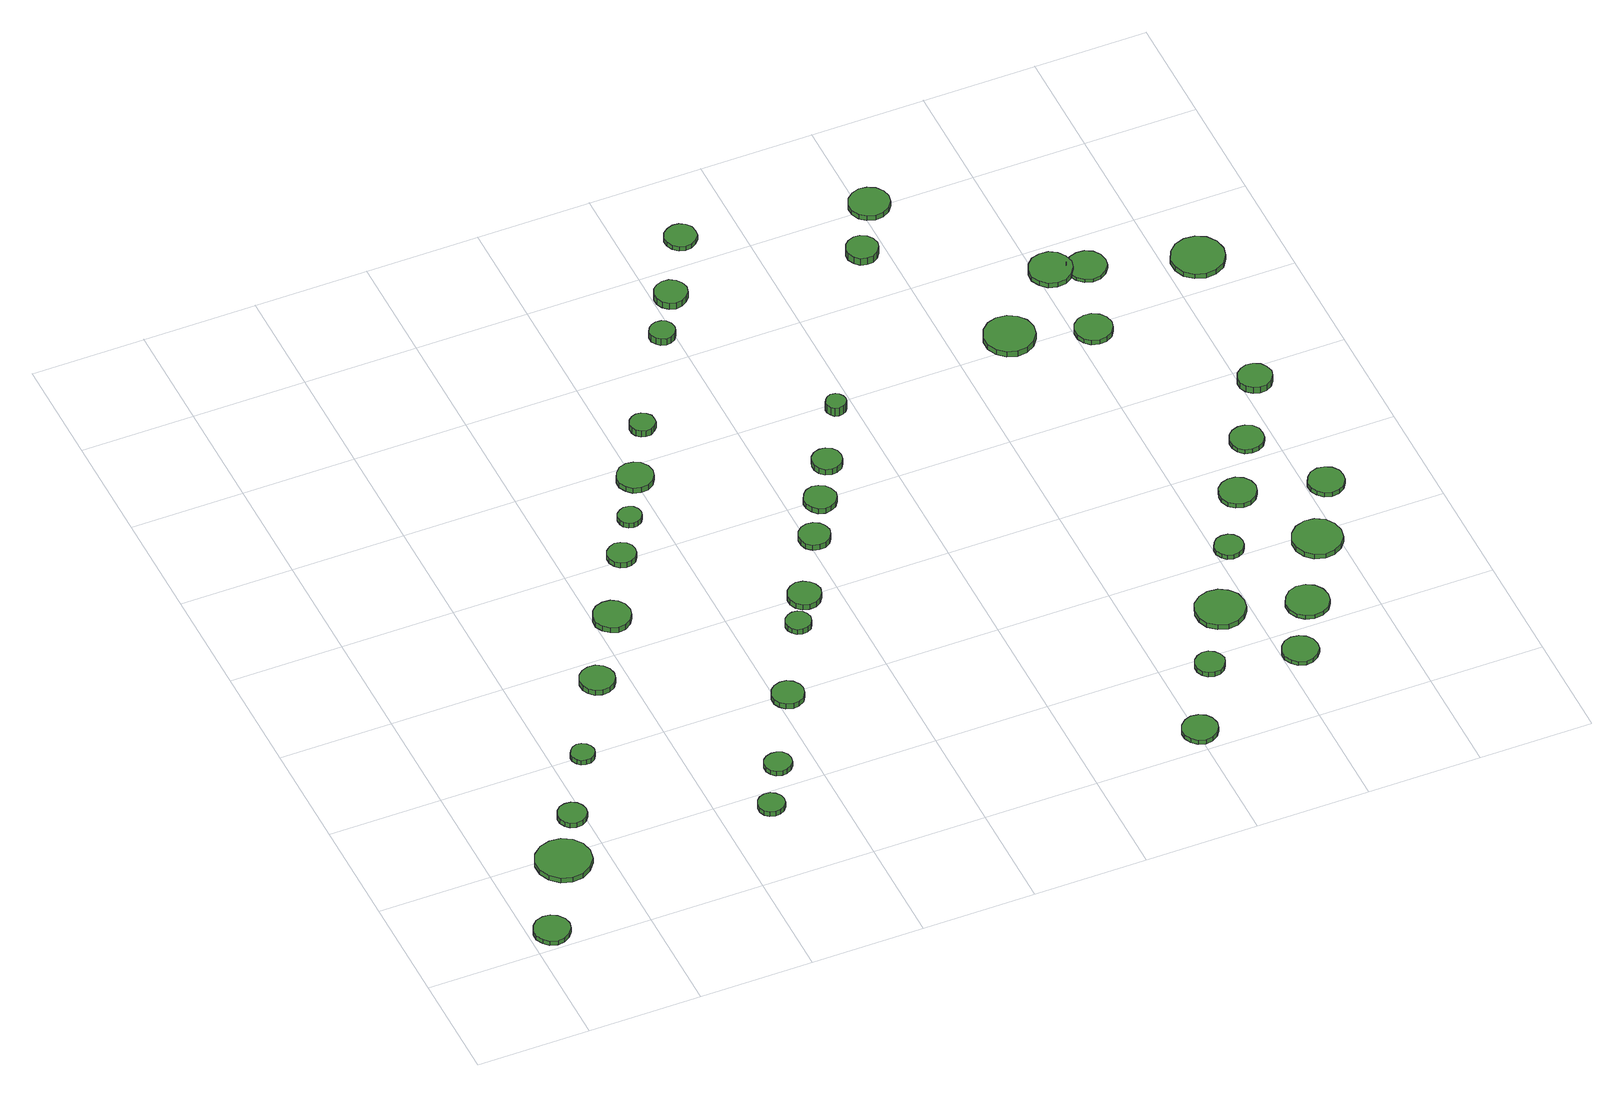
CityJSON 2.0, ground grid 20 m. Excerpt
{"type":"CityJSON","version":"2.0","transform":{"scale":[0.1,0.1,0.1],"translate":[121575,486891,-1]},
"CityObjects":{
"tree1":{"type":"SolitaryVegetationObject","attributes":{"function":"something"},"geometry":[{"type":"MultiSurface","lod":"1","boundaries":[[[0,1,2,3,4,5,6,7,8,9,10,11,12,13,14]],[[15,16,17,18,19,20,21,22,23,24,25,26,27,28,29]],[[0,29,28,1]],[[1,28,27,2]],[[2,27,26,3]],[[3,26,25,4]],[[4,25,24,5]],[[5,24,23,6]],[[6,23,22,7]],[[7,22,21,8]],[[8,21,20,9]],[[9,20,19,10]],[[10,19,18,11]],[[11,18,17,12]],[[12,17,16,13]],[[13,16,15,14]],[[14,15,29,0]]]}]},
"tree2":{"type":"SolitaryVegetationObject","attributes":{"function":"something"},"geometry":[{"type":"MultiSurface","lod":"1","boundaries":[[[30,31,32,33,34,35,36,37,38,39,40,41,42,43,44]],[[45,46,47,48,49,50,51,52,53,54,55,56,57,58,59]],[[30,59,58,31]],[[31,58,57,32]],[[32,57,56,33]],[[33,56,55,34]],[[34,55,54,35]],[[35,54,53,36]],[[36,53,52,37]],[[37,52,51,38]],[[38,51,50,39]],[[39,50,49,40]],[[40,49,48,41]],[[41,48,47,42]],[[42,47,46,43]],[[43,46,45,44]],[[44,45,59,30]]]}]},
"tree3":{"type":"SolitaryVegetationObject","attributes":{"function":"something"},"geometry":[{"type":"MultiSurface","lod":"1","boundaries":[[[60,61,62,63,64,65,66,67,68,69,70,71,72,73,74]],[[75,76,77,78,79,80,81,82,83,84,85,86,87,88,89]],[[60,89,88,61]],[[61,88,87,62]],[[62,87,86,63]],[[63,86,85,64]],[[64,85,84,65]],[[65,84,83,66]],[[66,83,82,67]],[[67,82,81,68]],[[68,81,80,69]],[[69,80,79,70]],[[70,79,78,71]],[[71,78,77,72]],[[72,77,76,73]],[[73,76,75,74]],[[74,75,89,60]]]}]},
"tree4":{"type":"SolitaryVegetationObject","attributes":{"function":"something"},"geometry":[{"type":"MultiSurface","lod":"1","boundaries":[[[90,91,92,93,94,95,96,97,98,99,100,101,102,103,104]],[[105,106,107,108,109,110,111,112,113,114,115,116,117,118,119]],[[90,119,118,91]],[[91,118,117,92]],[[92,117,116,93]],[[93,116,115,94]],[[94,115,114,95]],[[95,114,113,96]],[[96,113,112,97]],[[97,112,111,98]],[[98,111,110,99]],[[99,110,109,100]],[[100,109,108,101]],[[101,108,107,102]],[[102,107,106,103]],[[103,106,105,104]],[[104,105,119,90]]]}]},
"tree5":{"type":"SolitaryVegetationObject","attributes":{"function":"something"},"geometry":[{"type":"MultiSurface","lod":"1","boundaries":[[[120,121,122,123,124,125,126,127,128,129,130,131,132,133,134]],[[135,136,137,138,139,140,141,142,143,144,145,146,147,148,149]],[[120,149,148,121]],[[121,148,147,122]],[[122,147,146,123]],[[123,146,145,124]],[[124,145,144,125]],[[125,144,143,126]],[[126,143,142,127]],[[127,142,141,128]],[[128,141,140,129]],[[129,140,139,130]],[[130,139,138,131]],[[131,138,137,132]],[[132,137,136,133]],[[133,136,135,134]],[[134,135,149,120]]]}]},
"tree6":{"type":"SolitaryVegetationObject","attributes":{"function":"something"},"geometry":[{"type":"MultiSurface","lod":"1","boundaries":[[[150,151,152,153,154,155,156,157,158,159,160,161,162,163,164]],[[165,166,167,168,169,170,171,172,173,174,175,176,177,178,179]],[[150,179,178,151]],[[151,178,177,152]],[[152,177,176,153]],[[153,176,175,154]],[[154,175,174,155]],[[155,174,173,156]],[[156,173,172,157]],[[157,172,171,158]],[[158,171,170,159]],[[159,170,169,160]],[[160,169,168,161]],[[161,168,167,162]],[[162,167,166,163]],[[163,166,165,164]],[[164,165,179,150]]]}]},
"tree7":{"type":"SolitaryVegetationObject","attributes":{"function":"something"},"geometry":[{"type":"MultiSurface","lod":"1","boundaries":[[[180,181,182,183,184,185,186,187,188,189,190,191,192,193,194]],[[195,196,197,198,199,200,201,202,203,204,205,206,207,208,209]],[[180,209,208,181]],[[181,208,207,182]],[[182,207,206,183]],[[183,206,205,184]],[[184,205,204,185]],[[185,204,203,186]],[[186,203,202,187]],[[187,202,201,188]],[[188,201,200,189]],[[189,200,199,190]],[[190,199,198,191]],[[191,198,197,192]],[[192,197,196,193]],[[193,196,195,194]],[[194,195,209,180]]]}]},
"tree8":{"type":"SolitaryVegetationObject","attributes":{"function":"something"},"geometry":[{"type":"MultiSurface","lod":"1","boundaries":[[[210,211,212,213,214,215,216,217,218,219,220,221,222,223,224]],[[225,226,227,228,229,230,231,232,233,234,235,236,237,238,239]],[[210,239,238,211]],[[211,238,237,212]],[[212,237,236,213]],[[213,236,235,214]],[[214,235,234,215]],[[215,234,233,216]],[[216,233,232,217]],[[217,232,231,218]],[[218,231,230,219]],[[219,230,229,220]],[[220,229,228,221]],[[221,228,227,222]],[[222,227,226,223]],[[223,226,225,224]],[[224,225,239,210]]]}]},
"tree9":{"type":"SolitaryVegetationObject","attributes":{"function":"something"},"geometry":[{"type":"MultiSurface","lod":"1","boundaries":[[[240,241,242,243,244,245,246,247,248,249,250,251,252,253,254]],[[255,256,257,258,259,260,261,262,263,264,265,266,267,268,269]],[[240,269,268,241]],[[241,268,267,242]],[[242,267,266,243]],[[243,266,265,244]],[[244,265,264,245]],[[245,264,263,246]],[[246,263,262,247]],[[247,262,261,248]],[[248,261,260,249]],[[249,260,259,250]],[[250,259,258,251]],[[251,258,257,252]],[[252,257,256,253]],[[253,256,255,254]],[[254,255,269,240]]]}]},
"tree10":{"type":"SolitaryVegetationObject","attributes":{"function":"something"},"geometry":[{"type":"MultiSurface","lod":"1","boundaries":[[[270,271,272,273,274,275,276,277,278,279,280,281,282,283,284]],[[285,286,287,288,289,290,291,292,293,294,295,296,297,298,299]],[[270,299,298,271]],[[271,298,297,272]],[[272,297,296,273]],[[273,296,295,274]],[[274,295,294,275]],[[275,294,293,276]],[[276,293,292,277]],[[277,292,291,278]],[[278,291,290,279]],[[279,290,289,280]],[[280,289,288,281]],[[281,288,287,282]],[[282,287,286,283]],[[283,286,285,284]],[[284,285,299,270]]]}]},
"tree11":{"type":"SolitaryVegetationObject","attributes":{"function":"something"},"geometry":[{"type":"MultiSurface","lod":"1","boundaries":[[[300,301,302,303,304,305,306,307,308,309,310,311,312,313,314]],[[315,316,317,318,319,320,321,322,323,324,325,326,327,328,329]],[[300,329,328,301]],[[301,328,327,302]],[[302,327,326,303]],[[303,326,325,304]],[[304,325,324,305]],[[305,324,323,306]],[[306,323,322,307]],[[307,322,321,308]],[[308,321,320,309]],[[309,320,319,310]],[[310,319,318,311]],[[311,318,317,312]],[[312,317,316,313]],[[313,316,315,314]],[[314,315,329,300]]]}]},
"tree12":{"type":"SolitaryVegetationObject","attributes":{"function":"something"},"geometry":[{"type":"MultiSurface","lod":"1","boundaries":[[[330,331,332,333,334,335,336,337,338,339,340,341,342,343,344]],[[345,346,347,348,349,350,351,352,353,354,355,356,357,358,359]],[[330,359,358,331]],[[331,358,357,332]],[[332,357,356,333]],[[333,356,355,334]],[[334,355,354,335]],[[335,354,353,336]],[[336,353,352,337]],[[337,352,351,338]],[[338,351,350,339]],[[339,350,349,340]],[[340,349,348,341]],[[341,348,347,342]],[[342,347,346,343]],[[343,346,345,344]],[[344,345,359,330]]]}]},
"tree13":{"type":"SolitaryVegetationObject","attributes":{"function":"something"},"geometry":[{"type":"MultiSurface","lod":"1","boundaries":[[[360,361,362,363,364,365,366,367,368,369,370,371,372,373,374]],[[375,376,377,378,379,380,381,382,383,384,385,386,387,388,389]],[[360,389,388,361]],[[361,388,387,362]],[[362,387,386,363]],[[363,386,385,364]],[[364,385,384,365]],[[365,384,383,366]],[[366,383,382,367]],[[367,382,381,368]],[[368,381,380,369]],[[369,380,379,370]],[[370,379,378,371]],[[371,378,377,372]],[[372,377,376,373]],[[373,376,375,374]],[[374,375,389,360]]]}]},
"tree14":{"type":"SolitaryVegetationObject","attributes":{"function":"something"},"geometry":[{"type":"MultiSurface","lod":"1","boundaries":[[[390,391,392,393,394,395,396,397,398,399,400,401,402,403,404]],[[405,406,407,408,409,410,411,412,413,414,415,416,417,418,419]],[[390,419,418,391]],[[391,418,417,392]],[[392,417,416,393]],[[393,416,415,394]],[[394,415,414,395]],[[395,414,413,396]],[[396,413,412,397]],[[397,412,411,398]],[[398,411,410,399]],[[399,410,409,400]],[[400,409,408,401]],[[401,408,407,402]],[[402,407,406,403]],[[403,406,405,404]],[[404,405,419,390]]]}]},
"tree15":{"type":"SolitaryVegetationObject","attributes":{"function":"something"},"geometry":[{"type":"MultiSurface","lod":"1","boundaries":[[[420,421,422,423,424,425,426,427,428,429,430,431,432,433,434]],[[435,436,437,438,439,440,441,442,443,444,445,446,447,448,449]],[[420,449,448,421]],[[421,448,447,422]],[[422,447,446,423]],[[423,446,445,424]],[[424,445,444,425]],[[425,444,443,426]],[[426,443,442,427]],[[427,442,441,428]],[[428,441,440,429]],[[429,440,439,430]],[[430,439,438,431]],[[431,438,437,432]],[[432,437,436,433]],[[433,436,435,434]],[[434,435,449,420]]]}]},
"tree16":{"type":"SolitaryVegetationObject","attributes":{"function":"something"},"geometry":[{"type":"MultiSurface","lod":"1","boundaries":[[[450,451,452,453,454,455,456,457,458,459,460,461,462,463,464]],[[465,466,467,468,469,470,471,472,473,474,475,476,477,478,479]],[[450,479,478,451]],[[451,478,477,452]],[[452,477,476,453]],[[453,476,475,454]],[[454,475,474,455]],[[455,474,473,456]],[[456,473,472,457]],[[457,472,471,458]],[[458,471,470,459]],[[459,470,469,460]],[[460,469,468,461]],[[461,468,467,462]],[[462,467,466,463]],[[463,466,465,464]],[[464,465,479,450]]]}]},
"tree17":{"type":"SolitaryVegetationObject","attributes":{"function":"something"},"geometry":[{"type":"MultiSurface","lod":"1","boundaries":[[[480,481,482,483,484,485,486,487,488,489,490,491,492,493,494]],[[495,496,497,498,499,500,501,502,503,504,505,506,507,508,509]],[[480,509,508,481]],[[481,508,507,482]],[[482,507,506,483]],[[483,506,505,484]],[[484,505,504,485]],[[485,504,503,486]],[[486,503,502,487]],[[487,502,501,488]],[[488,501,500,489]],[[489,500,499,490]],[[490,499,498,491]],[[491,498,497,492]],[[492,497,496,493]],[[493,496,495,494]],[[494,495,509,480]]]}]},
"tree18":{"type":"SolitaryVegetationObject","attributes":{"function":"something"},"geometry":[{"type":"MultiSurface","lod":"1","boundaries":[[[510,511,512,513,514,515,516,517,518,519,520,521,522,523,524]],[[525,526,527,528,529,530,531,532,533,534,535,536,537,538,539]],[[510,539,538,511]],[[511,538,537,512]],[[512,537,536,513]],[[513,536,535,514]],[[514,535,534,515]],[[515,534,533,516]],[[516,533,532,517]],[[517,532,531,518]],[[518,531,530,519]],[[519,530,529,520]],[[520,529,528,521]],[[521,528,527,522]],[[522,527,526,523]],[[523,526,525,524]],[[524,525,539,510]]]}]},
"tree19":{"type":"SolitaryVegetationObject","attributes":{"function":"something"},"geometry":[{"type":"MultiSurface","lod":"1","boundaries":[[[540,541,542,543,544,545,546,547,548,549,550,551,552,553,554]],[[555,556,557,558,559,560,561,562,563,564,565,566,567,568,569]],[[540,569,568,541]],[[541,568,567,542]],[[542,567,566,543]],[[543,566,565,544]],[[544,565,564,545]],[[545,564,563,546]],[[546,563,562,547]],[[547,562,561,548]],[[548,561,560,549]],[[549,560,559,550]],[[550,559,558,551]],[[551,558,557,552]],[[552,557,556,553]],[[553,556,555,554]],[[554,555,569,540]]]}]},
"tree20":{"type":"SolitaryVegetationObject","attributes":{"function":"something"},"geometry":[{"type":"MultiSurface","lod":"1","boundaries":[[[570,571,572,573,574,575,576,577,578,579,580,581,582,583,584]],[[585,586,587,588,589,590,591,592,593,594,595,596,597,598,599]],[[570,599,598,571]],[[571,598,597,572]],[[572,597,596,573]],[[573,596,595,574]],[[574,595,594,575]],[[575,594,593,576]],[[576,593,592,577]],[[577,592,591,578]],[[578,591,590,579]],[[579,590,589,580]],[[580,589,588,581]],[[581,588,587,582]],[[582,587,586,583]],[[583,586,585,584]],[[584,585,599,570]]]}]},
"tree21":{"type":"SolitaryVegetationObject","attributes":{"function":"something"},"geometry":[{"type":"MultiSurface","lod":"1","boundaries":[[[600,601,602,603,604,605,606,607,608,609,610,611,612,613,614]],[[615,616,617,618,619,620,621,622,623,624,625,626,627,628,629]],[[600,629,628,601]],[[601,628,627,602]],[[602,627,626,603]],[[603,626,625,604]],[[604,625,624,605]],[[605,624,623,606]],[[606,623,622,607]],[[607,622,621,608]],[[608,621,620,609]],[[609,620,619,610]],[[610,619,618,611]],[[611,618,617,612]],[[612,617,616,613]],[[613,616,615,614]],[[614,615,629,600]]]}]},
"tree22":{"type":"SolitaryVegetationObject","attributes":{"function":"something"},"geometry":[{"type":"MultiSurface","lod":"1","boundaries":[[[630,631,632,633,634,635,636,637,638,639,640,641,642,643,644]],[[645,646,647,648,649,650,651,652,653,654,655,656,657,658,659]],[[630,659,658,631]],[[631,658,657,632]],[[632,657,656,633]],[[633,656,655,634]],[[634,655,654,635]],[[635,654,653,636]],[[636,653,652,637]],[[637,652,651,638]],[[638,651,650,639]],[[639,650,649,640]],[[640,649,648,641]],[[641,648,647,642]],[[642,647,646,643]],[[643,646,645,644]],[[644,645,659,630]]]}]},
"tree23":{"type":"SolitaryVegetationObject","attributes":{"function":"something"},"geometry":[{"type":"MultiSurface","lod":"1","boundaries":[[[660,661,662,663,664,665,666,667,668,669,670,671,672,673,674]],[[675,676,677,678,679,680,681,682,683,684,685,686,687,688,689]],[[660,689,688,661]],[[661,688,687,662]],[[662,687,686,663]],[[663,686,685,664]],[[664,685,684,665]],[[665,684,683,666]],[[666,683,682,667]],[[667,682,681,668]],[[668,681,680,669]],[[669,680,679,670]],[[670,679,678,671]],[[671,678,677,672]],[[672,677,676,673]],[[673,676,675,674]],[[674,675,689,660]]]}]},
"tree24":{"type":"SolitaryVegetationObject","attributes":{"function":"something"},"geometry":[{"type":"MultiSurface","lod":"1","boundaries":[[[690,691,692,693,694,695,696,697,698,699,700,701,702,703,704]],[[705,706,707,708,709,710,711,712,713,714,715,716,717,718,719]],[[690,719,718,691]],[[691,718,717,692]],[[692,717,716,693]],[[693,716,715,694]],[[694,715,714,695]],[[695,714,713,696]],[[696,713,712,697]],[[697,712,711,698]],[[698,711,710,699]],[[699,710,709,700]],[[700,709,708,701]],[[701,708,707,702]],[[702,707,706,703]],[[703,706,705,704]],[[704,705,719,690]]]}]},
"tree25":{"type":"SolitaryVegetationObject","attributes":{"function":"something"},"geometry":[{"type":"MultiSurface","lod":"1","boundaries":[[[720,721,722,723,724,725,726,727,728,729,730,731,732,733,734]],[[735,736,737,738,739,740,741,742,743,744,745,746,747,748,749]],[[720,749,748,721]],[[721,748,747,722]],[[722,747,746,723]],[[723,746,745,724]],[[724,745,744,725]],[[725,744,743,726]],[[726,743,742,727]],[[727,742,741,728]],[[728,741,740,729]],[[729,740,739,730]],[[730,739,738,731]],[[731,738,737,732]],[[732,737,736,733]],[[733,736,735,734]],[[734,735,749,720]]]}]},
"tree26":{"type":"SolitaryVegetationObject","attributes":{"function":"something"},"geometry":[{"type":"MultiSurface","lod":"1","boundaries":[[[750,751,752,753,754,755,756,757,758,759,760,761,762,763,764]],[[765,766,767,768,769,770,771,772,773,774,775,776,777,778,779]],[[750,779,778,751]],[[751,778,777,752]],[[752,777,776,753]],[[753,776,775,754]],[[754,775,774,755]],[[755,774,773,756]],[[756,773,772,757]],[[757,772,771,758]],[[758,771,770,759]],[[759,770,769,760]],[[760,769,768,761]],[[761,768,767,762]],[[762,767,766,763]],[[763,766,765,764]],[[764,765,779,750]]]}]},
"tree27":{"type":"SolitaryVegetationObject","attributes":{"function":"something"},"geometry":[{"type":"MultiSurface","lod":"1","boundaries":[[[780,781,782,783,784,785,786,787,788,789,790,791,792,793,794]],[[795,796,797,798,799,800,801,802,803,804,805,806,807,808,809]],[[780,809,808,781]],[[781,808,807,782]],[[782,807,806,783]],[[783,806,805,784]],[[784,805,804,785]],[[785,804,803,786]],[[786,803,802,787]],[[787,802,801,788]],[[788,801,800,789]],[[789,800,799,790]],[[790,799,798,791]],[[791,798,797,792]],[[792,797,796,793]],[[793,796,795,794]],[[794,795,809,780]]]}]},
"tree28":{"type":"SolitaryVegetationObject","attributes":{"function":"something"},"geometry":[{"type":"MultiSurface","lod":"1","boundaries":[[[810,811,812,813,814,815,816,817,818,819,820,821,822,823,824]],[[825,826,827,828,829,830,831,832,833,834,835,836,837,838,839]],[[810,839,838,811]],[[811,838,837,812]],[[812,837,836,813]],[[813,836,835,814]],[[814,835,834,815]],[[815,834,833,816]],[[816,833,832,817]],[[817,832,831,818]],[[818,831,830,819]],[[819,830,829,820]],[[820,829,828,821]],[[821,828,827,822]],[[822,827,826,823]],[[823,826,825,824]],[[824,825,839,810]]]}]},
"tree29":{"type":"SolitaryVegetationObject","attributes":{"function":"something"},"geometry":[{"type":"MultiSurface","lod":"1","boundaries":[[[840,841,842,843,844,845,846,847,848,849,850,851,852,853,854]],[[855,856,857,858,859,860,861,862,863,864,865,866,867,868,869]],[[840,869,868,841]],[[841,868,867,842]],[[842,867,866,843]],[[843,866,865,844]],[[844,865,864,845]],[[845,864,863,846]],[[846,863,862,847]],[[847,862,861,848]],[[848,861,860,849]],[[849,860,859,850]],[[850,859,858,851]],[[851,858,857,852]],[[852,857,856,853]],[[853,856,855,854]],[[854,855,869,840]]]}]},
"tree30":{"type":"SolitaryVegetationObject","attributes":{"function":"something"},"geometry":[{"type":"MultiSurface","lod":"1","boundaries":[[[870,871,872,873,874,875,876,877,878,879,880,881,882,883,884]],[[885,886,887,888,889,890,891,892,893,894,895,896,897,898,899]],[[870,899,898,871]],[[871,898,897,872]],[[872,897,896,873]],[[873,896,895,874]],[[874,895,894,875]],[[875,894,893,876]],[[876,893,892,877]],[[877,892,891,878]],[[878,891,890,879]],[[879,890,889,880]],[[880,889,888,881]],[[881,888,887,882]],[[882,887,886,883]],[[883,886,885,884]],[[884,885,899,870]]]}]},
"tree31":{"type":"SolitaryVegetationObject","attributes":{"function":"something"},"geometry":[{"type":"MultiSurface","lod":"1","boundaries":[[[900,901,902,903,904,905,906,907,908,909,910,911,912,913,914]],[[915,916,917,918,919,920,921,922,923,924,925,926,927,928,929]],[[900,929,928,901]],[[901,928,927,902]],[[902,927,926,903]],[[903,926,925,904]],[[904,925,924,905]],[[905,924,923,906]],[[906,923,922,907]],[[907,922,921,908]],[[908,921,920,909]],[[909,920,919,910]],[[910,919,918,911]],[[911,918,917,912]],[[912,917,916,913]],[[913,916,915,914]],[[914,915,929,900]]]}]},
"tree32":{"type":"SolitaryVegetationObject","attributes":{"function":"something"},"geometry":[{"type":"MultiSurface","lod":"1","boundaries":[[[930,931,932,933,934,935,936,937,938,939,940,941,942,943,944]],[[945,946,947,948,949,950,951,952,953,954,955,956,957,958,959]],[[930,959,958,931]],[[931,958,957,932]],[[932,957,956,933]],[[933,956,955,934]],[[934,955,954,935]],[[935,954,953,936]],[[936,953,952,937]],[[937,952,951,938]],[[938,951,950,939]],[[939,950,949,940]],[[940,949,948,941]],[[941,948,947,942]],[[942,947,946,943]],[[943,946,945,944]],[[944,945,959,930]]]}]},
"tree33":{"type":"SolitaryVegetationObject","attributes":{"function":"something"},"geometry":[{"type":"MultiSurface","lod":"1","boundaries":[[[960,961,962,963,964,965,966,967,968,969,970,971,972,973,974]],[[975,976,977,978,979,980,981,982,983,984,985,986,987,988,989]],[[960,989,988,961]],[[961,988,987,962]],[[962,987,986,963]],[[963,986,985,964]],[[964,985,984,965]],[[965,984,983,966]],[[966,983,982,967]],[[967,982,981,968]],[[968,981,980,969]],[[969,980,979,970]],[[970,979,978,971]],[[971,978,977,972]],[[972,977,976,973]],[[973,976,975,974]],[[974,975,989,960]]]}]},
"tree34":{"type":"SolitaryVegetationObject","attributes":{"function":"something"},"geometry":[{"type":"MultiSurface","lod":"1","boundaries":[[[990,991,992,993,994,995,996,997,998,999,1000,1001,1002,1003,1004]],[[1005,1006,1007,1008,1009,1010,1011,1012,1013,1014,1015,1016,1017,1018,1019]],[[990,1019,1018,991]],[[991,1018,1017,992]],[[992,1017,1016,993]],[[993,1016,1015,994]],[[994,1015,1014,995]],[[995,1014,1013,996]],[[996,1013,1012,997]],[[997,1012,1011,998]],[[998,1011,1010,999]],[[999,1010,1009,1000]],[[1000,1009,1008,1001]],[[1001,1008,1007,1002]],[[1002,1007,1006,1003]],[[1003,1006,1005,1004]],[[1004,1005,1019,990]]]}]},
"tree35":{"type":"SolitaryVegetationObject","attributes":{"function":"something"},"geometry":[{"type":"MultiSurface","lod":"1","boundaries":[[[1020,1021,1022,1023,1024,1025,1026,1027,1028,1029,1030,1031,1032,1033,1034]],[[1035,1036,1037,1038,1039,1040,1041,1042,1043,1044,1045,1046,1047,1048,1049]],[[1020,1049,1048,1021]],[[1021,1048,1047,1022]],[[1022,1047,1046,1023]],[[1023,1046,1045,1024]],[[1024,1045,1044,1025]],[[1025,1044,1043,1026]],[[1026,1043,1042,1027]],[[1027,1042,1041,1028]],[[1028,1041,1040,1029]],[[1029,1040,1039,1030]],[[1030,1039,1038,1031]],[[1031,1038,1037,1032]],[[1032,1037,1036,1033]],[[1033,1036,1035,1034]],[[1034,1035,1049,1020]]]}]},
"tree36":{"type":"SolitaryVegetationObject","attributes":{"function":"something"},"geometry":[{"type":"MultiSurface","lod":"1","boundaries":[[[1050,1051,1052,1053,1054,1055,1056,1057,1058,1059,1060,1061,1062,1063,1064]],[[1065,1066,1067,1068,1069,1070,1071,1072,1073,1074,1075,1076,1077,1078,1079]],[[1050,1079,1078,1051]],[[1051,1078,1077,1052]],[[1052,1077,1076,1053]],[[1053,1076,1075,1054]],[[1054,1075,1074,1055]],[[1055,1074,1073,1056]],[[1056,1073,1072,1057]],[[1057,1072,1071,1058]],[[1058,1071,1070,1059]],[[1059,1070,1069,1060]],[[1060,1069,1068,1061]],[[1061,1068,1067,1062]],[[1062,1067,1066,1063]],[[1063,1066,1065,1064]],[[1064,1065,1079,1050]]]}]},
"tree37":{"type":"SolitaryVegetationObject","attributes":{"function":"something"},"geometry":[{"type":"MultiSurface","lod":"1","boundaries":[[[1080,1081,1082,1083,1084,1085,1086,1087,1088,1089,1090,1091,1092,1093,1094]],[[1095,1096,1097,1098,1099,1100,1101,1102,1103,1104,1105,1106,1107,1108,1109]],[[1080,1109,1108,1081]],[[1081,1108,1107,1082]],[[1082,1107,1106,1083]],[[1083,1106,1105,1084]],[[1084,1105,1104,1085]],[[1085,1104,1103,1086]],[[1086,1103,1102,1087]],[[1087,1102,1101,1088]],[[1088,1101,1100,1089]],[[1089,1100,1099,1090]],[[1090,1099,1098,1091]],[[1091,1098,1097,1092]],[[1092,1097,1096,1093]],[[1093,1096,1095,1094]],[[1094,1095,1109,1080]]]}]},
"tree38":{"type":"SolitaryVegetationObject","attributes":{"function":"something"},"geometry":[{"type":"MultiSurface","lod":"1","boundaries":[[[1110,1111,1112,1113,1114,1115,1116,1117,1118,1119,1120,1121,1122,1123,1124]],[[1125,1126,1127,1128,1129,1130,1131,1132,1133,1134,1135,1136,1137,1138,1139]],[[1110,1139,1138,1111]],[[1111,1138,1137,1112]],[[1112,1137,1136,1113]],[[1113,1136,1135,1114]],[[1114,1135,1134,1115]],[[1115,1134,1133,1116]],[[1116,1133,1132,1117]],[[1117,1132,1131,1118]],[[1118,1131,1130,1119]],[[1119,1130,1129,1120]],[[1120,1129,1128,1121]],[[1121,1128,1127,1122]],[[1122,1127,1126,1123]],[[1123,1126,1125,1124]],[[1124,1125,1139,1110]]]}]},
"tree39":{"type":"SolitaryVegetationObject","attributes":{"function":"something"},"geometry":[{"type":"MultiSurface","lod":"1","boundaries":[[[1140,1141,1142,1143,1144,1145,1146,1147,1148,1149,1150,1151,1152,1153,1154]],[[1155,1156,1157,1158,1159,1160,1161,1162,1163,1164,1165,1166,1167,1168,1169]],[[1140,1169,1168,1141]],[[1141,1168,1167,1142]],[[1142,1167,1166,1143]],[[1143,1166,1165,1144]],[[1144,1165,1164,1145]],[[1145,1164,1163,1146]],[[1146,1163,1162,1147]],[[1147,1162,1161,1148]],[[1148,1161,1160,1149]],[[1149,1160,1159,1150]],[[1150,1159,1158,1151]],[[1151,1158,1157,1152]],[[1152,1157,1156,1153]],[[1153,1156,1155,1154]],[[1154,1155,1169,1140]]]}]},
"tree40":{"type":"SolitaryVegetationObject","attributes":{"function":"something"},"geometry":[{"type":"MultiSurface","lod":"1","boundaries":[[[1170,1171,1172,1173,1174,1175,1176,1177,1178,1179,1180,1181,1182,1183,1184]],[[1185,1186,1187,1188,1189,1190,1191,1192,1193,1194,1195,1196,1197,1198,1199]],[[1170,1199,1198,1171]],[[1171,1198,1197,1172]],[[1172,1197,1196,1173]],[[1173,1196,1195,1174]],[[1174,1195,1194,1175]],[[1175,1194,1193,1176]],[[1176,1193,1192,1177]],[[1177,1192,1191,1178]],[[1178,1191,1190,1179]],[[1179,1190,1189,1180]],[[1180,1189,1188,1181]],[[1181,1188,1187,1182]],[[1182,1187,1186,1183]],[[1183,1186,1185,1184]],[[1184,1185,1199,1170]]]}]}
},
"vertices":[
[71,39,16],[68,51,16],[60,62,16],[49,69,16],[36,70,16],[23,66,16],[14,57,16],[8,45,16],[8,32,16],[14,20,16],[23,11,16],[36,7,16],[49,9,16],[60,15,16],[68,26,16],[68,26,7],[60,15,7],[49,9,7],[36,7,7],[23,11,7],[14,20,7],[8,32,7],[8,45,7],[14,57,7],[23,66,7],[36,70,7],[49,69,7],[60,62,7],[68,51,7],[71,39,7],
[172,183,16],[168,202,16],[156,218,16],[139,228,16],[119,230,16],[100,224,16],[85,211,16],[77,193,16],[77,173,16],[85,155,16],[100,141,16],[119,135,16],[139,137,16],[156,147,16],[168,163,16],[168,163,6],[156,147,6],[139,137,6],[119,135,6],[100,141,6],[85,155,6],[77,173,6],[77,193,6],[85,211,6],[100,224,6],[119,230,6],[139,228,6],[156,218,6],[168,202,6],[172,183,6],
[206,276,16],[204,286,16],[198,295,16],[189,300,16],[178,301,16],[168,298,16],[161,291,16],[156,281,16],[156,271,16],[161,261,16],[168,254,16],[178,251,16],[189,252,16],[198,257,16],[204,266,16],[204,266,6],[198,257,6],[189,252,6],[178,251,6],[168,254,6],[161,261,6],[156,271,6],[156,281,6],[161,291,6],[168,298,6],[178,301,6],[189,300,6],[198,295,6],[204,286,6],[206,276,6],
[276,401,16],[274,409,16],[269,416,16],[262,421,16],[253,422,16],[245,419,16],[239,413,16],[235,405,16],[235,397,16],[239,389,16],[245,383,16],[253,381,16],[262,381,16],[269,386,16],[274,393,16],[274,393,6],[269,386,6],[262,381,6],[253,381,6],[245,383,6],[239,389,6],[235,397,6],[235,405,6],[239,413,6],[245,419,6],[253,422,6],[262,421,6],[269,416,6],[274,409,6],[276,401,6],
[379,552,17],[376,564,17],[369,574,17],[358,581,17],[345,582,17],[333,578,17],[324,570,17],[319,558,17],[319,545,17],[324,534,17],[333,526,17],[345,522,17],[358,523,17],[369,529,17],[376,539,17],[376,539,6],[369,529,6],[358,523,6],[345,522,6],[333,526,6],[324,534,6],[319,545,6],[319,558,6],[324,570,6],[333,578,6],[345,582,6],[358,581,6],[369,574,6],[376,564,6],[379,552,6],
[513,166,16],[511,175,16],[505,183,16],[497,188,16],[487,189,16],[478,186,16],[471,180,16],[467,171,16],[467,161,16],[471,152,16],[478,146,16],[487,143,16],[497,144,16],[505,148,16],[511,156,16],[511,156,6],[505,148,6],[497,144,6],[487,143,6],[478,146,6],[471,152,6],[467,161,6],[467,171,6],[471,180,6],[478,186,6],[487,189,6],[497,188,6],[505,183,6],[511,175,6],[513,166,6],
[563,250,16],[561,260,16],[555,268,16],[546,272,16],[537,273,16],[527,270,16],[520,264,16],[516,255,16],[516,245,16],[520,236,16],[527,230,16],[537,227,16],[546,228,16],[555,233,16],[561,240,16],[561,240,6],[555,233,6],[546,228,6],[537,227,6],[527,230,6],[520,236,6],[516,245,6],[516,255,6],[520,264,6],[527,270,6],[537,273,6],[546,272,6],[555,268,6],[561,260,6],[563,250,6],
[465,680,17],[462,694,17],[454,705,17],[443,712,17],[429,713,17],[416,709,17],[406,700,17],[400,687,17],[400,673,17],[406,661,17],[416,652,17],[429,647,17],[443,649,17],[454,656,17],[462,667,17],[462,667,6],[454,656,6],[443,649,6],[429,647,6],[416,652,6],[406,661,6],[400,673,6],[400,687,6],[406,700,6],[416,709,6],[429,713,6],[443,712,6],[454,705,6],[462,694,6],[465,680,6],
[648,393,17],[646,404,17],[639,414,17],[629,420,17],[618,421,17],[606,417,17],[598,410,17],[593,399,17],[593,387,17],[598,377,17],[606,369,17],[618,365,17],[629,366,17],[639,372,17],[646,382,17],[646,382,6],[639,372,6],[629,366,6],[618,365,6],[606,369,6],[598,377,6],[593,387,6],[593,399,6],[598,410,6],[606,417,6],[618,421,6],[629,420,6],[639,414,6],[646,404,6],[648,393,6],
[531,808,17],[529,818,17],[523,826,17],[514,831,17],[504,833,17],[494,829,17],[486,822,17],[482,813,17],[482,803,17],[486,793,17],[494,786,17],[504,783,17],[514,784,17],[523,789,17],[529,798,17],[529,798,6],[523,789,6],[514,784,6],[504,783,6],[494,786,6],[486,793,6],[482,803,6],[482,813,6],[486,822,6],[494,829,6],[504,833,6],[514,831,6],[523,826,6],[529,818,6],[531,808,6],
[576,885,16],[574,894,16],[569,901,16],[561,905,16],[553,906,16],[545,903,16],[538,897,16],[535,890,16],[535,881,16],[538,873,16],[545,867,16],[553,865,16],[561,866,16],[569,870,16],[574,877,16],[574,877,6],[569,870,6],[561,866,6],[553,865,6],[545,867,6],[538,873,6],[535,881,6],[535,890,6],[538,897,6],[545,903,6],[553,906,6],[561,905,6],[569,901,6],[574,894,6],[576,885,6],
[728,543,17],[726,552,17],[721,559,17],[713,564,17],[704,565,17],[695,562,17],[688,556,17],[684,547,17],[684,538,17],[688,530,17],[695,523,17],[704,521,17],[713,522,17],[721,526,17],[726,534,17],[726,534,6],[721,526,6],[713,522,6],[704,521,6],[695,523,6],[688,530,6],[684,538,6],[684,547,6],[688,556,6],[695,562,6],[704,565,6],[713,564,6],[721,559,6],[726,552,6],[728,543,6],
[633,967,17],[630,980,17],[622,991,17],[611,997,17],[598,999,17],[585,995,17],[576,986,17],[570,974,17],[570,961,17],[576,949,17],[585,940,17],[598,936,17],[611,937,17],[622,944,17],[630,954,17],[630,954,6],[622,944,6],[611,937,6],[598,936,6],[585,940,6],[576,949,6],[570,961,6],[570,974,6],[576,986,6],[585,995,6],[598,999,6],[611,997,6],[622,991,6],[630,980,6],[633,967,6],
[770,598,17],[767,610,17],[760,619,17],[750,625,17],[738,627,17],[727,623,17],[718,615,17],[713,604,17],[713,592,17],[718,581,17],[727,573,17],[738,570,17],[750,571,17],[760,577,17],[767,586,17],[767,586,6],[760,577,6],[750,571,6],[738,570,6],[727,573,6],[718,581,6],[713,592,6],[713,604,6],[718,615,6],[727,623,6],[738,627,6],[750,625,6],[760,619,6],[767,610,6],[770,598,6],
[684,1076,19],[683,1085,19],[677,1092,19],[669,1097,19],[660,1098,19],[652,1095,19],[645,1089,19],[641,1081,19],[641,1071,19],[645,1063,19],[652,1057,19],[660,1054,19],[669,1055,19],[677,1060,19],[683,1067,19],[683,1067,6],[677,1060,6],[669,1055,6],[660,1054,6],[652,1057,6],[645,1063,6],[641,1071,6],[641,1081,6],[645,1089,6],[652,1095,6],[660,1098,6],[669,1097,6],[677,1092,6],[683,1085,6],[684,1076,6],
[841,720,17],[838,731,17],[832,740,17],[822,746,17],[811,747,17],[800,744,17],[791,736,17],[787,726,17],[787,714,17],[791,704,17],[800,696,17],[811,693,17],[822,694,17],[832,700,17],[838,709,17],[838,709,6],[832,700,6],[822,694,6],[811,693,6],[800,696,6],[791,704,6],[787,714,6],[787,726,6],[791,736,6],[800,744,6],[811,747,6],[822,746,6],[832,740,6],[838,731,6],[841,720,6],
[886,796,17],[883,808,17],[876,817,17],[866,823,17],[855,825,17],[843,821,17],[835,813,17],[830,802,17],[830,791,17],[835,780,17],[843,772,17],[855,768,17],[866,770,17],[876,775,17],[883,785,17],[883,785,6],[876,775,6],[866,770,6],[855,768,6],[843,772,6],[835,780,6],[830,791,6],[830,802,6],[835,813,6],[843,821,6],[855,825,6],[866,823,6],[876,817,6],[883,808,6],[886,796,6],
[803,1262,20],[801,1271,20],[796,1279,20],[788,1283,20],[779,1284,20],[770,1281,20],[763,1275,20],[759,1267,20],[759,1257,20],[763,1249,20],[770,1243,20],[779,1240,20],[788,1241,20],[796,1246,20],[801,1253,20],[801,1253,6],[796,1246,6],[788,1241,6],[779,1240,6],[770,1243,6],[763,1249,6],[759,1257,6],[759,1267,6],[763,1275,6],[770,1281,6],[779,1284,6],[788,1283,6],[796,1279,6],[801,1271,6],[803,1262,6],
[930,874,18],[928,885,18],[922,893,18],[912,899,18],[902,900,18],[891,897,18],[883,889,18],[879,879,18],[879,869,18],[883,859,18],[891,851,18],[902,848,18],[912,849,18],[922,855,18],[928,863,18],[928,863,6],[922,855,6],[912,849,6],[902,848,6],[891,851,6],[883,859,6],[879,869,6],[879,879,6],[883,889,6],[891,897,6],[902,900,6],[912,899,6],[922,893,6],[928,885,6],[930,874,6],
[1236,43,16],[1233,56,16],[1226,66,16],[1215,72,16],[1202,74,16],[1190,70,16],[1180,61,16],[1175,49,16],[1175,37,16],[1180,25,16],[1190,16,16],[1202,12,16],[1215,14,16],[1226,20,16],[1233,31,16],[1233,31,7],[1226,20,7],[1215,14,7],[1202,12,7],[1190,16,7],[1180,25,7],[1175,37,7],[1175,49,7],[1180,61,7],[1190,70,7],[1202,74,7],[1215,72,7],[1226,66,7],[1233,56,7],[1236,43,7],
[860,1341,19],[857,1352,19],[850,1362,19],[840,1368,19],[828,1369,19],[817,1365,19],[808,1358,19],[803,1347,19],[803,1335,19],[808,1324,19],[817,1316,19],[828,1312,19],[840,1314,19],[850,1320,19],[857,1329,19],[857,1329,6],[850,1320,6],[840,1314,6],[828,1312,6],[817,1316,6],[808,1324,6],[803,1335,6],[803,1347,6],[808,1358,6],[817,1365,6],[828,1369,6],[840,1368,6],[850,1362,6],[857,1352,6],[860,1341,6],
[989,988,24],[987,995,24],[983,1001,24],[977,1005,24],[969,1006,24],[962,1003,24],[957,998,24],[954,992,24],[954,985,24],[957,978,24],[962,973,24],[969,971,24],[977,972,24],[983,975,24],[987,981,24],[987,981,6],[983,975,6],[977,972,6],[969,971,6],[962,973,6],[957,978,6],[954,985,6],[954,992,6],[957,998,6],[962,1003,6],[969,1006,6],[977,1005,6],[983,1001,6],[987,995,6],[989,988,6],
[1309,178,17],[1306,189,17],[1300,197,17],[1291,203,17],[1280,204,17],[1270,200,17],[1262,193,17],[1258,184,17],[1258,173,17],[1262,163,17],[1270,156,17],[1280,153,17],[1291,154,17],[1300,159,17],[1306,168,17],[1306,168,7],[1300,159,7],[1291,154,7],[1280,153,7],[1270,156,7],[1262,163,7],[1258,173,7],[1258,184,7],[1262,193,7],[1270,200,7],[1280,204,7],[1291,203,7],[1300,197,7],[1306,189,7],[1309,178,7],
[929,1459,16],[927,1471,16],[920,1480,16],[910,1486,16],[899,1487,16],[888,1483,16],[879,1476,16],[874,1465,16],[874,1454,16],[879,1443,16],[888,1435,16],[899,1432,16],[910,1433,16],[920,1439,16],[927,1448,16],[927,1448,7],[920,1439,7],[910,1433,7],[899,1432,7],[888,1435,7],[879,1443,7],[874,1454,7],[874,1465,7],[879,1476,7],[888,1483,7],[899,1487,7],[910,1486,7],[920,1480,7],[927,1471,7],[929,1459,7],
[1394,290,17],[1391,308,17],[1380,322,17],[1365,331,17],[1347,333,17],[1330,328,17],[1316,316,17],[1309,299,17],[1309,281,17],[1316,265,17],[1330,253,17],[1347,247,17],[1365,249,17],[1380,258,17],[1391,273,17],[1391,273,7],[1380,258,7],[1365,249,7],[1347,247,7],[1330,253,7],[1316,265,7],[1309,281,7],[1309,299,7],[1316,316,7],[1330,328,7],[1347,333,7],[1365,331,7],[1380,322,7],[1391,308,7],[1394,290,7],
[1463,148,15],[1461,161,15],[1453,172,15],[1442,178,15],[1429,180,15],[1416,176,15],[1407,167,15],[1401,155,15],[1401,142,15],[1407,130,15],[1416,121,15],[1429,117,15],[1442,118,15],[1453,125,15],[1461,136,15],[1461,136,7],[1453,125,7],[1442,118,7],[1429,117,7],[1416,121,7],[1407,130,7],[1401,142,7],[1401,155,7],[1407,167,7],[1416,176,7],[1429,180,7],[1442,178,7],[1453,172,7],[1461,161,7],[1463,148,7],
[1450,421,16],[1448,431,16],[1442,440,16],[1433,445,16],[1422,446,16],[1412,443,16],[1405,436,16],[1400,426,16],[1400,416,16],[1405,406,16],[1412,399,16],[1422,396,16],[1433,397,16],[1442,402,16],[1448,411,16],[1448,411,7],[1442,402,7],[1433,397,7],[1422,396,7],[1412,399,7],[1405,406,7],[1400,416,7],[1400,426,7],[1405,436,7],[1412,443,7],[1422,446,7],[1433,445,7],[1442,440,7],[1448,431,7],[1450,421,7],
[1188,1307,22],[1185,1319,22],[1178,1328,22],[1168,1334,22],[1157,1335,22],[1146,1331,22],[1138,1324,22],[1133,1313,22],[1133,1302,22],[1138,1291,22],[1146,1283,22],[1157,1280,22],[1168,1281,22],[1178,1287,22],[1185,1296,22],[1185,1296,7],[1178,1287,7],[1168,1281,7],[1157,1280,7],[1146,1283,7],[1138,1291,7],[1133,1302,7],[1133,1313,7],[1138,1324,7],[1146,1331,7],[1157,1335,7],[1168,1334,7],[1178,1328,7],[1185,1319,7],[1188,1307,7],
[1527,249,15],[1524,264,15],[1515,277,15],[1502,285,15],[1486,287,15],[1471,282,15],[1460,271,15],[1453,257,15],[1453,241,15],[1460,227,15],[1471,217,15],[1486,212,15],[1502,214,15],[1515,221,15],[1524,234,15],[1524,234,7],[1515,221,7],[1502,214,7],[1486,212,7],[1471,217,7],[1460,227,7],[1453,241,7],[1453,257,7],[1460,271,7],[1471,282,7],[1486,287,7],[1502,285,7],[1515,277,7],[1524,264,7],[1527,249,7],
[1343,1025,18],[1339,1043,18],[1328,1057,18],[1312,1066,18],[1294,1068,18],[1277,1063,18],[1264,1051,18],[1256,1034,18],[1256,1016,18],[1264,999,18],[1277,987,18],[1294,981,18],[1312,983,18],[1328,992,18],[1339,1007,18],[1339,1007,6],[1328,992,6],[1312,983,6],[1294,981,6],[1277,987,6],[1264,999,6],[1256,1016,6],[1256,1034,6],[1264,1051,6],[1277,1063,6],[1294,1068,6],[1312,1066,6],[1328,1057,6],[1339,1043,6],[1343,1025,6],
[1252,1406,17],[1249,1420,17],[1240,1432,17],[1227,1439,17],[1213,1441,17],[1199,1436,17],[1188,1427,17],[1182,1413,17],[1182,1399,17],[1188,1385,17],[1199,1376,17],[1213,1371,17],[1227,1373,17],[1240,1380,17],[1249,1392,17],[1249,1392,7],[1240,1380,7],[1227,1373,7],[1213,1371,7],[1199,1376,7],[1188,1385,7],[1182,1399,7],[1182,1413,7],[1188,1427,7],[1199,1436,7],[1213,1441,7],[1227,1439,7],[1240,1432,7],[1249,1420,7],[1252,1406,7],
[1523,533,16],[1520,546,16],[1512,557,16],[1500,564,16],[1487,565,16],[1474,561,16],[1464,552,16],[1459,540,16],[1459,526,16],[1464,514,16],[1474,505,16],[1487,501,16],[1500,502,16],[1512,509,16],[1520,520,16],[1520,520,7],[1512,509,7],[1500,502,7],[1487,501,7],[1474,505,7],[1464,514,7],[1459,526,7],[1459,540,7],[1464,552,7],[1474,561,7],[1487,565,7],[1500,564,7],[1512,557,7],[1520,546,7],[1523,533,7],
[1608,379,17],[1604,396,17],[1594,411,17],[1578,420,17],[1561,422,17],[1543,416,17],[1530,404,17],[1523,388,17],[1523,370,17],[1530,354,17],[1543,342,17],[1561,336,17],[1578,338,17],[1594,347,17],[1604,361,17],[1604,361,7],[1594,347,7],[1578,338,7],[1561,336,7],[1543,342,7],[1530,354,7],[1523,370,7],[1523,388,7],[1530,404,7],[1543,416,7],[1561,422,7],[1578,420,7],[1594,411,7],[1604,396,7],[1608,379,7],
[1465,985,16],[1462,998,16],[1454,1009,16],[1442,1016,16],[1429,1017,16],[1416,1013,16],[1406,1004,16],[1401,992,16],[1401,978,16],[1406,966,16],[1416,957,16],[1429,953,16],[1442,954,16],[1454,961,16],[1462,972,16],[1462,972,6],[1454,961,6],[1442,954,6],[1429,953,6],[1416,957,6],[1406,966,6],[1401,978,6],[1401,992,6],[1406,1004,6],[1416,1013,6],[1429,1017,6],[1442,1016,6],[1454,1009,6],[1462,998,6],[1465,985,6],
[1585,644,15],[1583,656,15],[1576,666,15],[1565,672,15],[1553,673,15],[1541,669,15],[1532,661,15],[1527,650,15],[1527,638,15],[1532,626,15],[1541,618,15],[1553,615,15],[1565,616,15],[1576,622,15],[1583,632,15],[1583,632,6],[1576,622,6],[1565,616,6],[1553,615,6],[1541,618,6],[1532,626,6],[1527,638,6],[1527,650,6],[1532,661,6],[1541,669,6],[1553,673,6],[1565,672,6],[1576,666,6],[1583,656,6],[1585,644,6],
[1463,1142,17],[1459,1157,17],[1450,1170,17],[1437,1178,17],[1421,1179,17],[1406,1175,17],[1395,1164,17],[1388,1150,17],[1388,1134,17],[1395,1120,17],[1406,1109,17],[1421,1105,17],[1437,1106,17],[1450,1114,17],[1459,1127,17],[1459,1127,7],[1450,1114,7],[1437,1106,7],[1421,1105,7],[1406,1109,7],[1395,1120,7],[1388,1134,7],[1388,1150,7],[1395,1164,7],[1406,1175,7],[1421,1179,7],[1437,1178,7],[1450,1170,7],[1459,1157,7],[1463,1142,7],
[1665,499,15],[1663,511,15],[1655,522,15],[1644,528,15],[1631,530,15],[1618,526,15],[1609,517,15],[1603,505,15],[1603,492,15],[1609,480,15],[1618,471,15],[1631,467,15],[1644,469,15],[1655,475,15],[1663,486,15],[1663,486,6],[1655,475,6],[1644,469,6],[1631,467,6],[1618,471,6],[1609,480,6],[1603,492,6],[1603,505,6],[1609,517,6],[1618,526,6],[1631,530,6],[1644,528,6],[1655,522,6],[1663,511,6],[1665,499,6],
[1517,1126,14],[1514,1140,14],[1506,1152,14],[1493,1159,14],[1479,1160,14],[1466,1156,14],[1455,1146,14],[1449,1133,14],[1449,1119,14],[1455,1106,14],[1466,1096,14],[1479,1092,14],[1493,1093,14],[1506,1101,14],[1514,1112,14],[1514,1112,7],[1506,1101,7],[1493,1093,7],[1479,1092,7],[1466,1096,7],[1455,1106,7],[1449,1119,7],[1449,1133,7],[1455,1146,7],[1466,1156,7],[1479,1160,7],[1493,1159,7],[1506,1152,7],[1514,1140,7],[1517,1126,7],
[1656,769,19],[1653,781,19],[1646,791,19],[1635,797,19],[1623,798,19],[1612,794,19],[1602,786,19],[1597,775,19],[1597,763,19],[1602,752,19],[1612,744,19],[1623,740,19],[1635,741,19],[1646,747,19],[1653,757,19],[1653,757,6],[1646,747,6],[1635,741,6],[1623,740,6],[1612,744,6],[1602,752,6],[1597,763,6],[1597,775,6],[1602,786,6],[1612,794,6],[1623,798,6],[1635,797,6],[1646,791,6],[1653,781,6],[1656,769,6],
[1704,1071,16],[1700,1090,16],[1689,1106,16],[1672,1115,16],[1653,1117,16],[1635,1111,16],[1621,1098,16],[1613,1081,16],[1613,1062,16],[1621,1044,16],[1635,1032,16],[1653,1026,16],[1672,1028,16],[1689,1037,16],[1700,1053,16],[1700,1053,6],[1689,1037,6],[1672,1028,6],[1653,1026,6],[1635,1032,6],[1621,1044,6],[1613,1062,6],[1613,1081,6],[1621,1098,6],[1635,1111,6],[1653,1117,6],[1672,1115,6],[1689,1106,6],[1700,1090,6],[1704,1071,6]
]}
